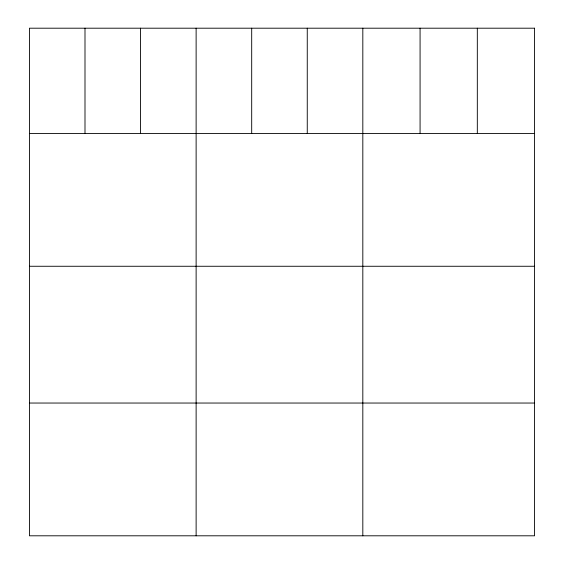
<?xml version="1.0" encoding="UTF-8"?>
<svg xmlns="http://www.w3.org/2000/svg" width="564" height="564" viewBox="0 0 564 564"><rect width="100%" height="100%" fill="white"/><g stroke="black" fill="none" stroke-linecap="round" stroke-linejoin="round"><path stroke-width="0.85" d="M29.427 133.506L534.573 133.506M29.427 266.264L534.573 266.264M29.427 403.041L534.573 403.041M477.32 28.2L477.32 133.506M420.074 28.2L420.074 133.506M362.821 28.2L362.821 535.8M307.26 28.2L307.26 133.506M251.692 28.2L251.692 133.506M196.124 28.2L196.124 535.8M140.563 28.2L140.563 133.506M84.995 28.2L84.995 133.506M534.573 28.2L29.427 28.2L29.427 535.8L534.573 535.8L534.573 28.2"/></g></svg>
